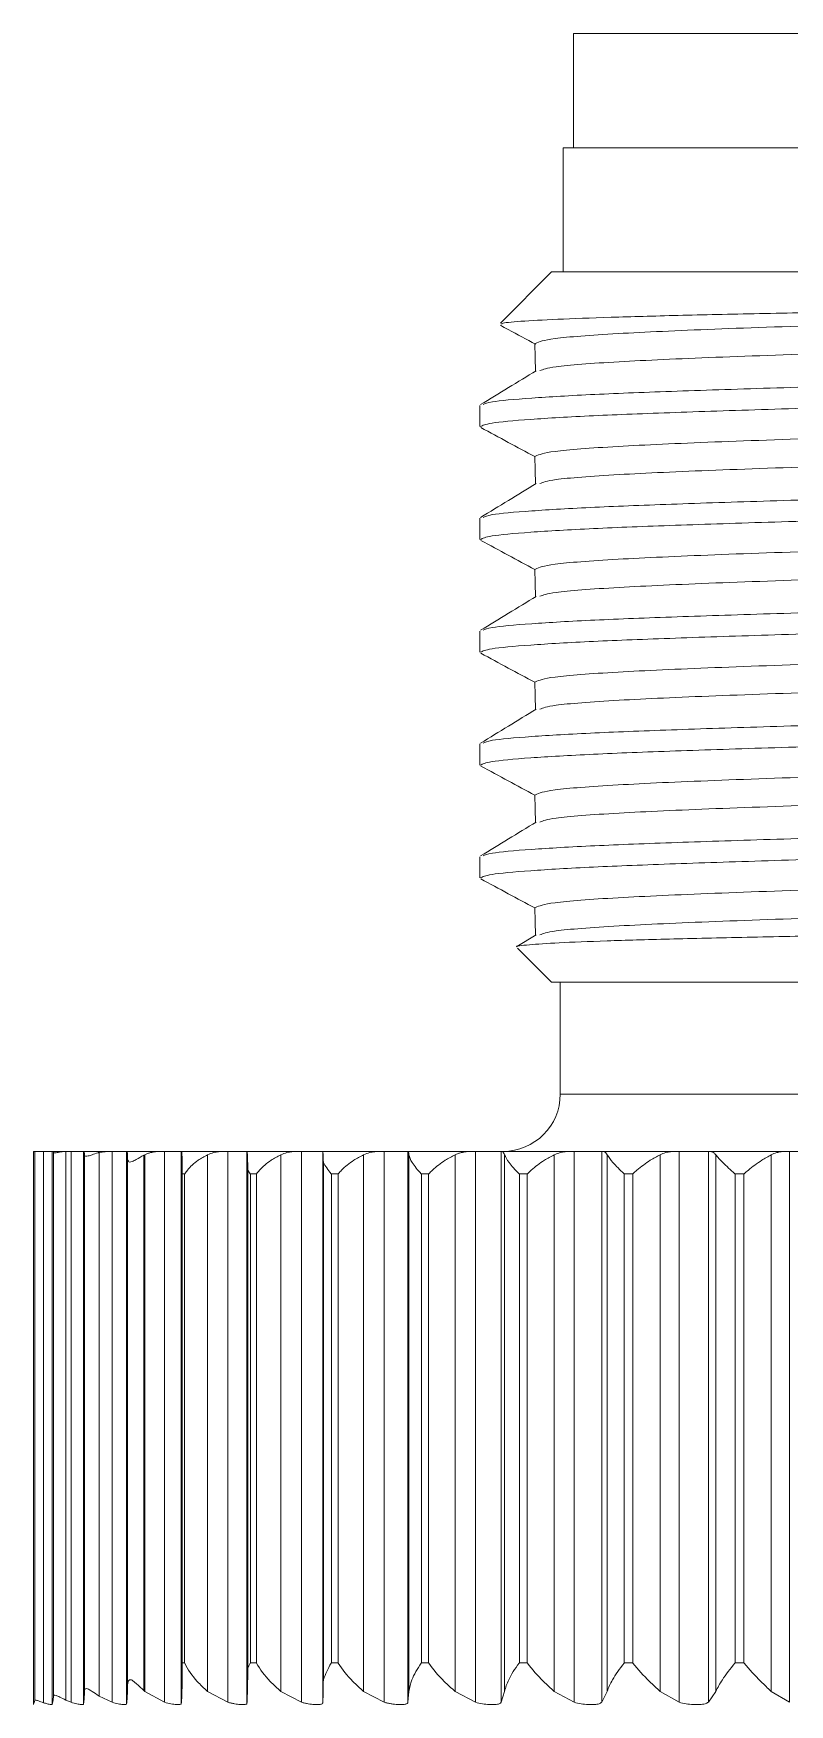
# Model space of a CAD drawing. Extents: x -194 to 239, y -574 to -265.
# Drawn here: x -97.94 to -93.64, y -327.05 to -317.53 of the extents above; entities that cross this region are included whole.
import ezdxf

# ---------------------------------------------------------------- set-up
doc = ezdxf.new("R2010")
doc.units = 0
doc.header["$LTSCALE"] = 0.5
doc.layers.get('0').update_dxf_attribs({"linetype": 'CONTINUOUS'})

msp = doc.modelspace()

# ---------------------------------------------------------------- linework, layer by layer
at = {"linetype": 'Continuous', "lineweight": 15}
for p, q in [((-94.8665, -317.5315), (-94.8665, -318.1839)), ((-94.8665, -317.5315), (-91.5558, -317.5315)), ((-94.9267, -318.1839), (-94.9267, -318.8901)), ((-88.1848, -318.1839), (-94.9267, -318.1839)), ((-94.9921, -318.8901), (-95.2832, -319.1813)), ((-88.1195, -318.8901), (-94.9921, -318.8901)), ((-95.3998, -319.6499), (-95.3998, -319.7709)), ((-95.3998, -320.2925), (-95.3998, -320.4134)), ((-95.3998, -320.9351), (-95.3998, -321.056)), ((-95.3998, -321.5776), (-95.3998, -321.6986)), ((-95.3998, -322.2202), (-95.3998, -322.3412)), ((-95.0795, -322.6651), (-95.1898, -322.7323)), ((-95.1863, -322.741), (-94.9921, -322.9353)), ((-88.1195, -322.9353), (-94.9921, -322.9353)), ((-94.9428, -322.9353), (-94.9428, -323.5722)), ((-88.1688, -323.5722), (-94.9428, -323.5722)), ((-97.9408, -327.0482), (-97.9408, -323.8984)), ((-97.9408, -323.8984), (-97.9329, -323.8984)), ((-97.9329, -323.8984), (-97.9324, -323.8985)), ((-97.9163, -323.8984), (-97.9329, -323.8984)), ((-97.9324, -327.0239), (-97.9324, -323.8985)), ((-97.9163, -323.8984), (-97.883, -323.8984)), ((-97.883, -323.8984), (-97.883, -327.0384)), ((-97.8335, -323.8984), (-97.883, -323.8984)), ((-97.8335, -327.0477), (-97.8335, -323.8984)), ((-97.8335, -323.8984), (-97.8292, -323.8984)), ((-97.7481, -323.8984), (-97.8292, -323.8984)), ((-97.8262, -326.9979), (-97.8262, -323.9055)), ((-97.7481, -323.8984), (-97.7561, -323.8986)), ((-97.7561, -323.8986), (-97.7561, -327.0229)), ((-97.7262, -323.8984), (-97.7481, -323.8984)), ((-97.7262, -327.0352), (-97.7262, -323.8984)), ((-97.6561, -323.8984), (-97.7262, -323.8984)), ((-97.6561, -327.0468), (-97.6561, -323.8984)), ((-97.6561, -323.8984), (-97.6533, -323.8984)), ((-97.5157, -323.8984), (-97.6533, -323.8984)), ((-97.6495, -326.9678), (-97.6495, -323.9204)), ((-97.5157, -323.8984), (-97.5672, -323.9047)), ((-97.5672, -323.9047), (-97.5672, -326.9998)), ((-97.4928, -323.8984), (-97.5157, -323.8984)), ((-97.4928, -327.0352), (-97.4928, -323.8984)), ((-97.4104, -323.8984), (-97.4928, -323.8984)), ((-97.4104, -327.0455), (-97.4104, -323.8984)), ((-97.4104, -323.8984), (-97.4085, -323.8984)), ((-97.2181, -323.8984), (-97.4085, -323.8984)), ((-97.4046, -326.9336), (-97.4046, -323.9411)), ((-97.3074, -323.9172), (-97.3134, -323.92)), ((-97.3134, -323.92), (-97.3134, -326.9685)), ((-97.3074, -326.9736), (-97.3074, -323.9172)), ((-97.1944, -323.8984), (-97.2181, -323.8984)), ((-97.1944, -327.0352), (-97.1944, -323.8984)), ((-97.0992, -323.8984), (-97.1944, -323.8984)), ((-97.0992, -327.0436), (-97.0992, -323.8984)), ((-97.0992, -323.8984), (-97.0978, -323.8984)), ((-96.8584, -323.8984), (-97.0978, -323.8984)), ((-96.9498, -326.9736), (-96.9498, -323.9172)), ((-96.8342, -323.8984), (-96.8584, -323.8984)), ((-96.8342, -327.0352), (-96.8342, -323.8984)), ((-96.7259, -323.8984), (-96.8342, -323.8984)), ((-96.7259, -327.041), (-96.7259, -323.8984)), ((-96.7259, -323.8984), (-96.7249, -323.8984)), ((-96.4406, -323.8984), (-96.7249, -323.8984)), ((-96.533, -326.9736), (-96.533, -323.9172)), ((-96.4161, -323.8984), (-96.4406, -323.8984)), ((-96.4161, -327.0352), (-96.4161, -323.8984)), ((-96.2944, -323.8984), (-96.4161, -323.8984)), ((-96.2944, -327.0378), (-96.2944, -323.8984)), ((-96.2944, -323.8984), (-96.2938, -323.8984)), ((-95.9693, -323.8984), (-96.2938, -323.8984)), ((-96.291, -326.9065), (-96.291, -323.9591)), ((-96.0617, -326.9736), (-96.0617, -323.9172)), ((-95.9448, -323.8984), (-95.9693, -323.8984)), ((-95.9448, -327.0352), (-95.9448, -323.8984)), ((-95.8099, -323.8984), (-95.9448, -323.8984)), ((-95.8099, -327.0352), (-95.8099, -323.8984)), ((-95.8086, -323.8984), (-95.8099, -323.8984)), ((-95.4497, -323.8984), (-95.8086, -323.8984)), ((-95.8037, -326.9736), (-95.8037, -323.9172)), ((-95.541, -326.9736), (-95.541, -323.9172)), ((-95.4254, -323.8984), (-95.4497, -323.8984)), ((-95.4254, -327.0352), (-95.4254, -323.8984)), ((-95.2785, -323.8984), (-95.4254, -323.8984)), ((-95.2785, -327.0352), (-95.2785, -323.8984)), ((-95.2747, -323.8984), (-95.2785, -323.8984)), ((-94.8873, -323.8984), (-95.2747, -323.8984)), ((-95.2602, -326.9736), (-95.2602, -323.9172)), ((-94.9767, -326.9736), (-94.9767, -323.9172)), ((-94.8637, -323.8984), (-94.8873, -323.8984)), ((-94.8637, -327.0352), (-94.8637, -323.8984)), ((-94.7064, -323.8984), (-94.8637, -323.8984)), ((-94.7064, -327.0352), (-94.7064, -323.8984)), ((-94.7, -323.8984), (-94.7064, -323.8984)), ((-94.2885, -323.8984), (-94.7, -323.8984)), ((-94.6761, -326.9736), (-94.6761, -323.9172)), ((-94.3749, -326.9736), (-94.3749, -323.9172)), ((-94.2656, -323.8984), (-94.2885, -323.8984)), ((-94.2656, -327.0352), (-94.2656, -323.8984)), ((-94.0997, -323.8984), (-94.2656, -323.8984)), ((-94.0997, -327.0352), (-94.0997, -323.8984)), ((-94.0909, -323.8984), (-94.0997, -323.8984)), ((-93.6598, -323.8984), (-94.0909, -323.8984)), ((-94.0578, -326.9736), (-94.0578, -323.9172)), ((-93.7422, -326.9736), (-93.7422, -323.9172)), ((-93.6379, -323.8984), (-93.6598, -323.8984)), ((-93.6379, -327.0352), (-93.6379, -323.8984)), ((-93.4652, -323.8984), (-93.6379, -323.8984)), ((-97.0808, -324.0268), (-97.0935, -324.0268)), ((-97.0935, -326.8113), (-97.0935, -324.0268)), ((-97.0808, -326.8113), (-97.0808, -324.0268)), ((-96.7212, -326.8416), (-96.7212, -324.0049)), ((-96.6721, -324.0268), (-96.7057, -324.0268)), ((-96.7057, -326.8113), (-96.7057, -324.0268)), ((-96.6721, -326.8113), (-96.6721, -324.0268)), ((-96.2074, -324.0268), (-96.2451, -324.0268)), ((-96.2451, -326.8113), (-96.2451, -324.0268)), ((-96.2074, -326.8113), (-96.2074, -324.0268)), ((-95.6918, -324.0268), (-95.7332, -324.0268)), ((-95.7332, -326.8113), (-95.7332, -324.0268)), ((-95.6918, -326.8113), (-95.6918, -324.0268)), ((-95.1308, -324.0268), (-95.1755, -324.0268)), ((-95.1755, -326.8113), (-95.1755, -324.0268)), ((-95.1308, -326.8113), (-95.1308, -324.0268)), ((-94.5307, -324.0268), (-94.5782, -324.0268)), ((-94.5782, -326.8113), (-94.5782, -324.0268)), ((-94.5307, -326.8113), (-94.5307, -324.0268)), ((-93.898, -324.0268), (-93.9477, -324.0268)), ((-93.9477, -326.8113), (-93.9477, -324.0268)), ((-93.898, -326.8113), (-93.898, -324.0268)), ((-97.0808, -326.8113), (-97.0935, -326.8113)), ((-96.6721, -326.8113), (-96.7057, -326.8113)), ((-96.2074, -326.8113), (-96.2451, -326.8113)), ((-95.6918, -326.8113), (-95.7332, -326.8113)), ((-95.1308, -326.8113), (-95.1755, -326.8113)), ((-94.5307, -326.8113), (-94.5782, -326.8113)), ((-93.898, -326.8113), (-93.9477, -326.8113)), ((-97.5672, -326.9998), (-97.4928, -327.0352)), ((-97.3134, -326.9685), (-97.3074, -326.9736)), ((-97.3074, -326.9736), (-97.1944, -327.0352)), ((-96.9498, -326.9736), (-96.8342, -327.0352)), ((-96.533, -326.9736), (-96.4161, -327.0352)), ((-96.0617, -326.9736), (-95.9448, -327.0352)), ((-95.8099, -327.0352), (-95.8037, -326.9736)), ((-95.541, -326.9736), (-95.4254, -327.0352)), ((-95.2785, -327.0352), (-95.2602, -326.9736)), ((-94.9767, -326.9736), (-94.8637, -327.0352)), ((-94.7064, -327.0352), (-94.6761, -326.9736)), ((-94.3749, -326.9736), (-94.2656, -327.0352)), ((-94.0997, -327.0352), (-94.0578, -326.9736)), ((-93.7422, -326.9736), (-93.6379, -327.0352)), ((-97.7561, -327.0229), (-97.7262, -327.0352))]:
    msp.add_line(p, q, dxfattribs=at)
at = {"linetype": 'Continuous', "lineweight": 15, "flags": 128}
for points in [[(-95.0877, -319.2965), (-95.0856, -319.3768), (-95.0835, -319.4546)], [(-95.0877, -319.9391), (-95.0856, -320.0194), (-95.0835, -320.0972)], [(-95.0877, -320.5817), (-95.0856, -320.662), (-95.0835, -320.7397)], [(-95.0877, -321.2242), (-95.0856, -321.3045), (-95.0835, -321.3823)], [(-95.0877, -321.8668), (-95.0856, -321.9471), (-95.0835, -322.0249)], [(-95.0877, -322.5094), (-95.0856, -322.5897), (-95.0835, -322.6675)]]:
    msp.add_lwpolyline(points, dxfattribs=at)
at = {"linetype": 'Continuous', "lineweight": 15}
msp.add_arc((-95.269, -323.5722), 0.3262, 270, 0, dxfattribs=at)
for points, knots in [([(-88.0431, -318.9858), (-88.0617, -318.9885), (-88.0994, -318.994), (-88.2431, -319.0026), (-88.4739, -319.0129), (-88.8132, -319.0245), (-89.2348, -319.0364), (-89.7197, -319.0479), (-90.2628, -319.0591), (-90.8395, -319.069), (-91.4435, -319.0799), (-92.0508, -319.0913), (-92.655, -319.103), (-93.228, -319.1146), (-93.7605, -319.126), (-94.2278, -319.1361), (-94.6256, -319.1467), (-94.94, -319.158), (-95.1598, -319.1697), (-95.2762, -319.1797), (-95.2767, -319.1856), (-95.2769, -319.1876)], [0, 0, 0, 0, 0.04122, 0.083148, 0.137048, 0.192511, 0.246411, 0.301874, 0.355774, 0.411235, 0.465311, 0.520904, 0.575853, 0.632395, 0.687344, 0.743886, 0.798884, 0.855417, 0.911415, 0.969036, 1, 1, 1, 1]), ([(-88.0431, -318.9858), (-88.0873, -318.9928), (-88.1769, -319.0072), (-88.5342, -319.03), (-89.0691, -319.0561), (-89.7881, -319.0833), (-90.6464, -319.1085), (-91.5656, -319.1337), (-92.4958, -319.1621), (-93.36, -319.1904), (-94.0926, -319.2156), (-94.6514, -319.2408), (-95.0203, -319.269), (-95.0631, -319.2874), (-95.0841, -319.2965)], [0, 0, 0, 0, 0.073489, 0.148573, 0.225711, 0.313359, 0.398015, 0.482671, 0.570319, 0.657967, 0.742623, 0.827279, 0.914927, 1, 1, 1, 1]), ([(-95.2835, -319.1936), (-95.2685, -319.2017), (-95.2015, -319.2378), (-95.1345, -319.2739), (-95.0824, -319.302)], [0, 0, 0, 0, 0.222651, 1, 1, 1, 1]), ([(-88.0313, -319.1358), (-88.0303, -319.1361), (-87.9905, -319.1454), (-88.1312, -319.1618), (-88.4635, -319.1872), (-89.0409, -319.2155), (-89.7859, -319.2438), (-90.6435, -319.269), (-91.5613, -319.2942), (-92.4905, -319.3226), (-93.354, -319.3509), (-94.0869, -319.3761), (-94.6441, -319.4013), (-94.9977, -319.4278), (-95.0402, -319.4446), (-95.0589, -319.452)], [0, 0, 0, 0, 0.002247, 0.085415, 0.168584, 0.254691, 0.340799, 0.423967, 0.507136, 0.593243, 0.679351, 0.762519, 0.845688, 0.931795, 1, 1, 1, 1]), ([(-95.3817, -319.6453), (-95.3707, -319.64), (-95.345, -319.6278), (-95.127, -319.6081), (-94.771, -319.5874), (-94.2946, -319.5688), (-93.718, -319.5503), (-93.0492, -319.5295), (-92.3125, -319.5081), (-91.5507, -319.4871), (-90.8031, -319.4676), (-90.0876, -319.4497), (-89.4196, -319.4295), (-88.8235, -319.4082), (-88.3368, -319.3869), (-87.9796, -319.3667), (-87.7721, -319.3488), (-87.695, -319.3359), (-87.7129, -319.3289), (-87.7134, -319.3286)], [0, 0, 0, 0, 0.04814, 0.112945, 0.176896, 0.238803, 0.300709, 0.36466, 0.429465, 0.493841, 0.556549, 0.617883, 0.681275, 0.745937, 0.810599, 0.873991, 0.935325, 0.998034, 1, 1, 1, 1]), ([(-87.728, -319.4545), (-87.7419, -319.4598), (-87.7729, -319.4714), (-87.9899, -319.4879), (-88.3432, -319.5082), (-88.8337, -319.5295), (-89.4312, -319.5508), (-90.1005, -319.571), (-90.8168, -319.5889), (-91.5646, -319.6084), (-92.3262, -319.6294), (-93.0621, -319.6509), (-93.7296, -319.6716), (-94.3045, -319.6901), (-94.7784, -319.7087), (-95.1334, -319.7294), (-95.3598, -319.7506), (-95.3844, -319.7642), (-95.3963, -319.7709)], [0, 0, 0, 0, 0.050101, 0.11153, 0.17502, 0.239781, 0.304543, 0.368033, 0.429461, 0.492266, 0.556741, 0.621647, 0.685695, 0.747698, 0.8097, 0.873749, 0.938654, 1, 1, 1, 1]), ([(-95.0793, -319.4521), (-95.1321, -319.4843), (-95.2377, -319.5487), (-95.3433, -319.6132), (-95.3961, -319.6454)], [0, 0, 0, 0, 0.499965, 1, 1, 1, 1]), ([(-88.045, -319.6229), (-88.0672, -319.63), (-88.1161, -319.6455), (-88.4711, -319.6691), (-89.0384, -319.6975), (-89.7881, -319.7259), (-90.6464, -319.7511), (-91.5656, -319.7763), (-92.4958, -319.8046), (-93.36, -319.833), (-94.0926, -319.8582), (-94.6514, -319.8833), (-95.0202, -319.9116), (-95.063, -319.93), (-95.084, -319.9391)], [0, 0, 0, 0, 0.069172, 0.152425, 0.238621, 0.324816, 0.408069, 0.491323, 0.577518, 0.663714, 0.746967, 0.830221, 0.916416, 1, 1, 1, 1]), ([(-95.3949, -319.7761), (-95.3428, -319.8042), (-95.2404, -319.8594), (-95.138, -319.9147), (-95.0876, -319.9418)], [0, 0, 0, 0, 0.508596, 1, 1, 1, 1]), ([(-88.0312, -319.7784), (-88.0302, -319.7787), (-87.9905, -319.788), (-88.1312, -319.8044), (-88.4635, -319.8297), (-89.0409, -319.858), (-89.7859, -319.8864), (-90.6435, -319.9116), (-91.5613, -319.9368), (-92.4905, -319.9652), (-93.354, -319.9935), (-94.0869, -320.0187), (-94.6441, -320.0439), (-94.9978, -320.0704), (-95.0403, -320.0872), (-95.0591, -320.0946)], [0, 0, 0, 0, 0.002174, 0.08534, 0.168507, 0.254613, 0.340718, 0.423885, 0.507052, 0.593157, 0.679263, 0.762429, 0.845596, 0.931702, 1, 1, 1, 1]), ([(-95.3818, -320.2879), (-95.3708, -320.2826), (-95.3451, -320.2704), (-95.127, -320.2507), (-94.771, -320.23), (-94.2946, -320.2114), (-93.718, -320.1929), (-93.0492, -320.1721), (-92.3125, -320.1507), (-91.5507, -320.1297), (-90.8031, -320.1101), (-90.0876, -320.0923), (-89.4196, -320.072), (-88.8234, -320.0508), (-88.337, -320.0295), (-87.9789, -320.0092), (-87.7749, -319.9913), (-87.6886, -319.9785), (-87.7133, -319.9714), (-87.714, -319.9712)], [0, 0, 0, 0, 0.048229, 0.113029, 0.176974, 0.238875, 0.300776, 0.364721, 0.429521, 0.49389, 0.556593, 0.617922, 0.681308, 0.745964, 0.81062, 0.874007, 0.935335, 0.998038, 1, 1, 1, 1]), ([(-87.7279, -320.0971), (-87.7418, -320.1023), (-87.7728, -320.114), (-87.9899, -320.1305), (-88.3432, -320.1508), (-88.8337, -320.1721), (-89.4312, -320.1934), (-90.1005, -320.2136), (-90.8168, -320.2314), (-91.5646, -320.251), (-92.3262, -320.272), (-93.0621, -320.2934), (-93.7296, -320.3142), (-94.3045, -320.3327), (-94.7784, -320.3513), (-95.1334, -320.372), (-95.3598, -320.3931), (-95.3844, -320.4068), (-95.3963, -320.4134)], [0, 0, 0, 0, 0.05021, 0.111632, 0.175114, 0.239868, 0.304622, 0.368105, 0.429527, 0.492324, 0.556792, 0.62169, 0.685731, 0.747726, 0.809722, 0.873763, 0.938661, 1, 1, 1, 1]), ([(-95.0794, -320.0947), (-95.1322, -320.1269), (-95.2378, -320.1913), (-95.3433, -320.2558), (-95.3961, -320.288)], [0, 0, 0, 0, 0.499965, 1, 1, 1, 1]), ([(-88.0449, -320.2655), (-88.0671, -320.2725), (-88.116, -320.2881), (-88.4711, -320.3117), (-89.0384, -320.3401), (-89.7881, -320.3685), (-90.6464, -320.3936), (-91.5656, -320.4188), (-92.4958, -320.4472), (-93.36, -320.4755), (-94.0926, -320.5008), (-94.6514, -320.5259), (-95.0203, -320.5541), (-95.0631, -320.5726), (-95.0841, -320.5816)], [0, 0, 0, 0, 0.069252, 0.152492, 0.238674, 0.324856, 0.408097, 0.491338, 0.57752, 0.663702, 0.746942, 0.830183, 0.916365, 1, 1, 1, 1]), ([(-95.3948, -320.4187), (-95.3427, -320.4468), (-95.2403, -320.502), (-95.1379, -320.5572), (-95.0876, -320.5844)], [0, 0, 0, 0, 0.508653, 1, 1, 1, 1]), ([(-88.0313, -320.421), (-88.0303, -320.4212), (-87.9905, -320.4306), (-88.1312, -320.4469), (-88.4635, -320.4723), (-89.0409, -320.5006), (-89.7859, -320.529), (-90.6435, -320.5542), (-91.5613, -320.5794), (-92.4905, -320.6077), (-93.354, -320.6361), (-94.0869, -320.6613), (-94.6441, -320.6864), (-94.9979, -320.713), (-95.0404, -320.7298), (-95.0592, -320.7372)], [0, 0, 0, 0, 0.002257, 0.085409, 0.168561, 0.254651, 0.340742, 0.423894, 0.507046, 0.593136, 0.679227, 0.762379, 0.845531, 0.931621, 1, 1, 1, 1]), ([(-95.3819, -320.9305), (-95.3709, -320.9252), (-95.3452, -320.913), (-95.127, -320.8932), (-94.771, -320.8725), (-94.2946, -320.854), (-93.718, -320.8354), (-93.0492, -320.8147), (-92.3125, -320.7933), (-91.5507, -320.7722), (-90.8031, -320.7527), (-90.0876, -320.7349), (-89.4196, -320.7146), (-88.8234, -320.6933), (-88.337, -320.6721), (-87.9789, -320.6518), (-87.7749, -320.6339), (-87.6886, -320.621), (-87.7133, -320.614), (-87.714, -320.6138)], [0, 0, 0, 0, 0.048314, 0.113109, 0.177047, 0.238943, 0.300839, 0.364778, 0.429572, 0.493935, 0.556633, 0.617956, 0.681337, 0.745987, 0.810637, 0.874018, 0.935341, 0.998038, 1, 1, 1, 1]), ([(-87.7279, -320.7396), (-87.7418, -320.7449), (-87.7728, -320.7566), (-87.9899, -320.7731), (-88.3432, -320.7934), (-88.8337, -320.8146), (-89.4312, -320.8359), (-90.1005, -320.8562), (-90.8168, -320.874), (-91.5646, -320.8935), (-92.3262, -320.9146), (-93.0621, -320.936), (-93.7296, -320.9567), (-94.3045, -320.9753), (-94.7784, -320.9939), (-95.1334, -321.0146), (-95.3598, -321.0357), (-95.3844, -321.0494), (-95.3963, -321.056)], [0, 0, 0, 0, 0.050198, 0.111621, 0.175104, 0.239859, 0.304614, 0.368097, 0.42952, 0.492318, 0.556786, 0.621685, 0.685727, 0.747723, 0.809719, 0.873762, 0.938661, 1, 1, 1, 1]), ([(-95.0794, -320.7373), (-95.1322, -320.7695), (-95.2378, -320.8339), (-95.3434, -320.8984), (-95.3962, -320.9306)], [0, 0, 0, 0, 0.4999654, 1, 1, 1, 1]), ([(-88.0449, -320.908), (-88.0671, -320.9151), (-88.116, -320.9306), (-88.4711, -320.9543), (-89.0384, -320.9827), (-89.7881, -321.011), (-90.6464, -321.0362), (-91.5656, -321.0614), (-92.4958, -321.0898), (-93.36, -321.1181), (-94.0926, -321.1433), (-94.6514, -321.1685), (-95.0202, -321.1967), (-95.063, -321.2151), (-95.0841, -321.2242)], [0, 0, 0, 0, 0.069221, 0.152469, 0.238659, 0.324849, 0.408097, 0.491345, 0.577535, 0.663725, 0.746973, 0.830221, 0.916411, 1, 1, 1, 1]), ([(-95.3948, -321.0613), (-95.3427, -321.0894), (-95.2403, -321.1446), (-95.1379, -321.1998), (-95.0876, -321.2269)], [0, 0, 0, 0, 0.508654, 1, 1, 1, 1]), ([(-88.0312, -321.0636), (-88.0302, -321.0638), (-87.9905, -321.0731), (-88.1312, -321.0895), (-88.4635, -321.1149), (-89.0409, -321.1432), (-89.7859, -321.1716), (-90.6435, -321.1967), (-91.5613, -321.2219), (-92.4905, -321.2503), (-93.354, -321.2786), (-94.0869, -321.3039), (-94.6441, -321.329), (-94.998, -321.3556), (-95.0405, -321.3724), (-95.0593, -321.3798)], [0, 0, 0, 0, 0.002136, 0.085291, 0.168446, 0.25454, 0.340633, 0.423788, 0.506943, 0.593036, 0.679129, 0.762284, 0.845439, 0.931533, 1, 1, 1, 1]), ([(-95.382, -321.5731), (-95.371, -321.5678), (-95.3453, -321.5555), (-95.127, -321.5358), (-94.771, -321.5151), (-94.2946, -321.4966), (-93.718, -321.478), (-93.0492, -321.4573), (-92.3125, -321.4358), (-91.5507, -321.4148), (-90.8031, -321.3953), (-90.0876, -321.3774), (-89.4196, -321.3572), (-88.8234, -321.3359), (-88.337, -321.3146), (-87.9789, -321.2944), (-87.7749, -321.2765), (-87.6886, -321.2636), (-87.7133, -321.2566), (-87.714, -321.2564)], [0, 0, 0, 0, 0.048392, 0.113181, 0.177114, 0.239005, 0.300896, 0.364829, 0.429618, 0.493977, 0.556669, 0.617987, 0.681363, 0.746007, 0.810652, 0.874028, 0.935346, 0.998038, 1, 1, 1, 1]), ([(-87.7281, -321.3822), (-87.742, -321.3875), (-87.7729, -321.3991), (-87.9899, -321.4157), (-88.3432, -321.4359), (-88.8337, -321.4572), (-89.4312, -321.4785), (-90.1005, -321.4988), (-90.8168, -321.5166), (-91.5646, -321.5361), (-92.3262, -321.5572), (-93.0621, -321.5786), (-93.7296, -321.5993), (-94.3045, -321.6179), (-94.7784, -321.6364), (-95.1334, -321.6571), (-95.3598, -321.6783), (-95.3844, -321.6919), (-95.3963, -321.6986)], [0, 0, 0, 0, 0.050085, 0.111515, 0.175006, 0.239768, 0.304531, 0.368022, 0.429452, 0.492258, 0.556733, 0.62164, 0.68569, 0.747693, 0.809697, 0.873747, 0.938653, 1, 1, 1, 1]), ([(-95.0795, -321.3799), (-95.1323, -321.4121), (-95.2378, -321.4765), (-95.3434, -321.541), (-95.3962, -321.5732)], [0, 0, 0, 0, 0.4999656, 1, 1, 1, 1]), ([(-88.0452, -321.5507), (-88.0673, -321.5577), (-88.1162, -321.5732), (-88.4711, -321.5968), (-89.0384, -321.6253), (-89.7881, -321.6536), (-90.6464, -321.6788), (-91.5656, -321.704), (-92.4958, -321.7323), (-93.36, -321.7607), (-94.0926, -321.7859), (-94.6514, -321.811), (-95.0203, -321.8393), (-95.063, -321.8577), (-95.0841, -321.8668)], [0, 0, 0, 0, 0.069088, 0.152345, 0.238543, 0.324742, 0.407999, 0.491255, 0.577454, 0.663653, 0.746909, 0.830166, 0.916365, 1, 1, 1, 1]), ([(-95.3949, -321.7038), (-95.3428, -321.7319), (-95.2404, -321.7871), (-95.138, -321.8424), (-95.0876, -321.8695)], [0, 0, 0, 0, 0.508527, 1, 1, 1, 1]), ([(-88.0314, -321.7061), (-88.0303, -321.7064), (-87.9905, -321.7157), (-88.1312, -321.7321), (-88.4635, -321.7575), (-89.0409, -321.7858), (-89.7859, -321.8141), (-90.6435, -321.8393), (-91.5613, -321.8645), (-92.4905, -321.8929), (-93.354, -321.9212), (-94.0869, -321.9464), (-94.6441, -321.9716), (-94.9981, -321.9981), (-95.0406, -322.015), (-95.0594, -322.0224)], [0, 0, 0, 0, 0.002264, 0.085402, 0.16854, 0.254616, 0.340692, 0.42383, 0.506968, 0.593044, 0.67912, 0.762257, 0.845395, 0.931471, 1, 1, 1, 1]), ([(-95.3821, -322.2157), (-95.3711, -322.2104), (-95.3453, -322.1981), (-95.127, -322.1784), (-94.771, -322.1577), (-94.2946, -322.1391), (-93.718, -322.1206), (-93.0492, -322.0998), (-92.3125, -322.0784), (-91.5507, -322.0574), (-90.8031, -322.0378), (-90.0876, -322.02), (-89.4196, -321.9998), (-88.8234, -321.9785), (-88.337, -321.9572), (-87.9789, -321.937), (-87.7749, -321.9191), (-87.6886, -321.9062), (-87.7133, -321.8991), (-87.714, -321.8989)], [0, 0, 0, 0, 0.0484567, 0.1132412, 0.1771705, 0.239057, 0.3009434, 0.3648727, 0.4296572, 0.4940112, 0.556699, 0.618013, 0.6813844, 0.7460248, 0.8106652, 0.8740367, 0.9353507, 0.9980384, 1, 1, 1, 1]), ([(-95.0795, -322.0225), (-95.1323, -322.0547), (-95.2379, -322.1191), (-95.3435, -322.1835), (-95.3963, -322.2158)], [0, 0, 0, 0, 0.499966, 1, 1, 1, 1]), ([(-87.7283, -322.0249), (-87.7422, -322.0301), (-87.7731, -322.0417), (-87.9899, -322.0582), (-88.3432, -322.0785), (-88.8337, -322.0998), (-89.4312, -322.1211), (-90.1005, -322.1413), (-90.8168, -322.1592), (-91.5646, -322.1787), (-92.3262, -322.1997), (-93.0621, -322.2211), (-93.7296, -322.2419), (-94.3045, -322.2604), (-94.7784, -322.279), (-95.1334, -322.2997), (-95.3598, -322.3208), (-95.3844, -322.3345), (-95.3963, -322.3412)], [0, 0, 0, 0, 0.049904, 0.111345, 0.174849, 0.239623, 0.304398, 0.367901, 0.429343, 0.492161, 0.556649, 0.621568, 0.68563, 0.747645, 0.80966, 0.873722, 0.938642, 1, 1, 1, 1]), ([(-88.0455, -322.1933), (-88.0676, -322.2003), (-88.1164, -322.2158), (-88.4711, -322.2394), (-89.0384, -322.2678), (-89.7881, -322.2962), (-90.6464, -322.3214), (-91.5656, -322.3466), (-92.4958, -322.3749), (-93.36, -322.4033), (-94.0926, -322.4285), (-94.6514, -322.4536), (-95.0203, -322.4819), (-95.063, -322.5003), (-95.0841, -322.5094)], [0, 0, 0, 0, 0.068898, 0.152174, 0.238392, 0.32461, 0.407886, 0.491161, 0.577379, 0.663598, 0.746873, 0.830149, 0.916367, 1, 1, 1, 1]), ([(-95.3951, -322.3463), (-95.343, -322.3744), (-95.2405, -322.4296), (-95.138, -322.4849), (-95.0876, -322.5121)], [0, 0, 0, 0, 0.508183, 1, 1, 1, 1]), ([(-88.0312, -322.3487), (-88.0302, -322.349), (-87.9905, -322.3583), (-88.1312, -322.3747), (-88.4635, -322.4), (-89.0409, -322.4283), (-89.7859, -322.4567), (-90.6435, -322.4819), (-91.5613, -322.5071), (-92.4905, -322.5354), (-93.354, -322.5638), (-94.0869, -322.589), (-94.6441, -322.6141), (-94.9982, -322.6407), (-95.0406, -322.6575), (-95.0595, -322.665)], [0, 0, 0, 0, 0.002145, 0.085288, 0.168431, 0.254512, 0.340593, 0.423736, 0.506879, 0.59296, 0.679041, 0.762184, 0.845327, 0.931408, 1, 1, 1, 1]), ([(-95.1895, -322.7329), (-95.1897, -322.7328), (-95.2008, -322.7291), (-95.1287, -322.7215), (-94.9646, -322.7103), (-94.6927, -322.6993), (-94.3316, -322.6889), (-93.8933, -322.6794), (-93.3842, -322.6687), (-92.8243, -322.6577), (-92.2192, -322.6465), (-91.5964, -322.6355), (-90.9649, -322.6248), (-90.3534, -322.6153), (-89.7678, -322.6049), (-89.232, -322.594), (-88.7526, -322.5827), (-88.3536, -322.5716), (-88.0386, -322.5608), (-87.8257, -322.5507), (-87.7193, -322.5426), (-87.7317, -322.5374), (-87.7346, -322.5362)], [0, 0, 0, 0, 0.001341, 0.054751, 0.10723, 0.161231, 0.213711, 0.267703, 0.320476, 0.37474, 0.428175, 0.48316, 0.536595, 0.591577, 0.645188, 0.700309, 0.7547, 0.810668, 0.865059, 0.921027, 0.981516, 1, 1, 1, 1]), ([(-97.9324, -323.8985), (-97.9323, -323.8985), (-97.932, -323.8986), (-97.9304, -323.8986), (-97.9284, -323.8986), (-97.9263, -323.8985), (-97.9245, -323.8985), (-97.9221, -323.8984), (-97.9194, -323.8984), (-97.917, -323.8984), (-97.9163, -323.8984)], [0, 0, 0, 0, 0.169242, 0.340138, 0.513342, 0.60091, 0.68864, 0.766205, 0.921869, 1, 1, 1, 1]), ([(-97.8292, -323.8984), (-97.8286, -323.8987), (-97.8276, -323.8993), (-97.8266, -323.9036), (-97.8262, -323.9055)], [0, 0, 0, 0, 0.57549, 1, 1, 1, 1]), ([(-97.8262, -323.9055), (-97.8246, -323.9063), (-97.8216, -323.908), (-97.8008, -323.9043), (-97.7771, -323.8999), (-97.7605, -323.8988), (-97.7561, -323.8986)], [0, 0, 0, 0, 0.29518, 0.590354, 0.890538, 1, 1, 1, 1]), ([(-97.6533, -323.8984), (-97.6522, -323.9002), (-97.651, -323.9025), (-97.6497, -323.9178), (-97.6495, -323.9204)], [0, 0, 0, 0, 0.8300428, 1, 1, 1, 1]), ([(-97.6495, -323.9204), (-97.6484, -323.9228), (-97.6461, -323.9276), (-97.6299, -323.9256), (-97.6059, -323.917), (-97.5834, -323.9089), (-97.5691, -323.9052), (-97.5672, -323.9047)], [0, 0, 0, 0, 0.234268, 0.469464, 0.692892, 0.957744, 1, 1, 1, 1]), ([(-97.4085, -323.8984), (-97.408, -323.8991), (-97.4071, -323.9006), (-97.406, -323.9116), (-97.4052, -323.9256), (-97.4048, -323.9349), (-97.4046, -323.9407), (-97.4046, -323.9411)], [0, 0, 0, 0, 0.334163, 0.672973, 0.829094, 0.986601, 1, 1, 1, 1]), ([(-97.4046, -323.9411), (-97.4038, -323.9457), (-97.4024, -323.9541), (-97.3928, -323.9603), (-97.3773, -323.957), (-97.3524, -323.9416), (-97.3281, -323.9281), (-97.3134, -323.92)], [0, 0, 0, 0, 0.186391, 0.337291, 0.489037, 0.690636, 1, 1, 1, 1]), ([(-97.2181, -323.8984), (-97.2274, -323.8987), (-97.2461, -323.8994), (-97.2704, -323.9041), (-97.2909, -323.9101), (-97.3019, -323.9148), (-97.3074, -323.9172)], [0, 0, 0, 0, 0.303722, 0.611859, 0.805213, 1, 1, 1, 1]), ([(-97.0978, -323.8984), (-97.0972, -323.9005), (-97.0962, -323.9037), (-97.0949, -323.9284), (-97.0941, -323.9552), (-97.0937, -323.9888), (-97.0935, -324.0108), (-97.0935, -324.0238), (-97.0935, -324.0268)], [0, 0, 0, 0, 0.3612422, 0.5455638, 0.7748114, 0.871916, 0.9698943, 1, 1, 1, 1]), ([(-96.9498, -323.9172), (-96.9685, -323.9272), (-97.0147, -323.9519), (-97.055, -323.9923), (-97.0756, -324.0192), (-97.0804, -324.0263), (-97.0808, -324.0268)], [0, 0, 0, 0, 0.334068, 0.824408, 0.988382, 1, 1, 1, 1]), ([(-96.8584, -323.8984), (-96.8776, -323.8995), (-96.9091, -323.9013), (-96.9384, -323.9127), (-96.9498, -323.9172)], [0, 0, 0, 0, 0.611679, 1, 1, 1, 1]), ([(-96.7249, -323.8984), (-96.7242, -323.9014), (-96.7232, -323.9059), (-96.7221, -323.9378), (-96.7215, -323.9682), (-96.7213, -323.9936), (-96.7212, -324.0049)], [0, 0, 0, 0, 0.448551, 0.671867, 0.854011, 1, 1, 1, 1]), ([(-96.533, -323.9172), (-96.5521, -323.9272), (-96.5993, -323.9519), (-96.6429, -323.9923), (-96.6661, -324.0192), (-96.6718, -324.0263), (-96.6721, -324.0268)], [0, 0, 0, 0, 0.334076, 0.824418, 0.988382, 1, 1, 1, 1]), ([(-96.4406, -323.8984), (-96.4601, -323.8995), (-96.4919, -323.9013), (-96.5215, -323.9127), (-96.533, -323.9172)], [0, 0, 0, 0, 0.611693, 1, 1, 1, 1]), ([(-96.2938, -323.8984), (-96.2933, -323.9011), (-96.2924, -323.9055), (-96.2915, -323.9328), (-96.2911, -323.9529), (-96.291, -323.9591)], [0, 0, 0, 0, 0.511359, 0.847533, 1, 1, 1, 1]), ([(-96.2451, -324.0268), (-96.2455, -324.0263), (-96.2649, -324.0041), (-96.281, -323.9806), (-96.2906, -323.9599), (-96.291, -323.9591)], [0, 0, 0, 0, 0.020393, 0.962217, 1, 1, 1, 1]), ([(-96.0617, -323.9172), (-96.081, -323.9272), (-96.1287, -323.9519), (-96.1751, -323.9923), (-96.2007, -324.0192), (-96.207, -324.0263), (-96.2074, -324.0268)], [0, 0, 0, 0, 0.334076, 0.824418, 0.988382, 1, 1, 1, 1]), ([(-95.9693, -323.8984), (-95.9888, -323.8995), (-96.0206, -323.9013), (-96.0502, -323.9127), (-96.0617, -323.9172)], [0, 0, 0, 0, 0.611693, 1, 1, 1, 1]), ([(-95.8037, -323.9172), (-95.8043, -323.9133), (-95.8053, -323.9054), (-95.8067, -323.9007), (-95.8078, -323.8987), (-95.8083, -323.8985), (-95.8086, -323.8984)], [0, 0, 0, 0, 0.338253, 0.684151, 0.841779, 1, 1, 1, 1]), ([(-95.7332, -324.0268), (-95.7336, -324.0263), (-95.7444, -324.0151), (-95.764, -323.9927), (-95.7849, -323.9631), (-95.7992, -323.9368), (-95.8022, -323.9238), (-95.8037, -323.9172)], [0, 0, 0, 0, 0.011592, 0.276305, 0.548969, 0.770431, 1, 1, 1, 1]), ([(-95.541, -323.9172), (-95.5603, -323.9272), (-95.6079, -323.9519), (-95.6566, -323.9923), (-95.6844, -324.0192), (-95.6913, -324.0263), (-95.6918, -324.0268)], [0, 0, 0, 0, 0.334068, 0.824408, 0.988382, 1, 1, 1, 1]), ([(-95.4497, -323.8984), (-95.4592, -323.8987), (-95.4783, -323.8994), (-95.5032, -323.9041), (-95.5242, -323.9101), (-95.5354, -323.9148), (-95.541, -323.9172)], [0, 0, 0, 0, 0.303736, 0.611888, 0.805228, 1, 1, 1, 1]), ([(-95.2602, -323.9172), (-95.2634, -323.91), (-95.2681, -323.8996), (-95.2731, -323.8987), (-95.2747, -323.8984)], [0, 0, 0, 0, 0.683655, 1, 1, 1, 1]), ([(-95.1755, -324.0268), (-95.176, -324.0263), (-95.1991, -324.0041), (-95.2373, -323.9619), (-95.253, -323.9312), (-95.2602, -323.9172)], [0, 0, 0, 0, 0.01164, 0.549234, 1, 1, 1, 1]), ([(-94.9767, -323.9172), (-94.9958, -323.9272), (-95.0428, -323.9519), (-95.0933, -323.9923), (-95.1229, -324.0192), (-95.1303, -324.0263), (-95.1308, -324.0268)], [0, 0, 0, 0, 0.334052, 0.824388, 0.988382, 1, 1, 1, 1]), ([(-94.8873, -323.8984), (-94.9062, -323.8995), (-94.9369, -323.9013), (-94.9656, -323.9127), (-94.9767, -323.9172)], [0, 0, 0, 0, 0.61165, 1, 1, 1, 1]), ([(-94.6761, -323.9172), (-94.6814, -323.91), (-94.6892, -323.8996), (-94.6974, -323.8987), (-94.7, -323.8984)], [0, 0, 0, 0, 0.683622, 1, 1, 1, 1]), ([(-94.5782, -324.0268), (-94.5787, -324.0263), (-94.6032, -324.0041), (-94.645, -323.9619), (-94.6664, -323.9312), (-94.6761, -323.9172)], [0, 0, 0, 0, 0.01164, 0.549234, 1, 1, 1, 1]), ([(-94.3749, -323.9172), (-94.3935, -323.9272), (-94.4394, -323.9519), (-94.4911, -323.9923), (-94.5222, -324.0192), (-94.5302, -324.0263), (-94.5307, -324.0268)], [0, 0, 0, 0, 0.334026, 0.824355, 0.988382, 1, 1, 1, 1]), ([(-94.2885, -323.8984), (-94.3067, -323.8995), (-94.3364, -323.9013), (-94.3641, -323.9127), (-94.3749, -323.9172)], [0, 0, 0, 0, 0.611604, 1, 1, 1, 1]), ([(-94.0578, -323.9172), (-94.0614, -323.9133), (-94.0686, -323.9054), (-94.0781, -323.9007), (-94.0855, -323.8987), (-94.0891, -323.8985), (-94.0909, -323.8984)], [0, 0, 0, 0, 0.338203, 0.684048, 0.841728, 1, 1, 1, 1]), ([(-93.9477, -324.0268), (-93.9483, -324.0263), (-93.9613, -324.0151), (-93.9861, -323.9927), (-94.0163, -323.9631), (-94.0412, -323.9368), (-94.0522, -323.9238), (-94.0578, -323.9172)], [0, 0, 0, 0, 0.011592, 0.276305, 0.548969, 0.770431, 1, 1, 1, 1]), ([(-93.7422, -323.9172), (-93.7602, -323.9272), (-93.8045, -323.9519), (-93.8568, -323.9923), (-93.8891, -324.0192), (-93.8974, -324.0263), (-93.898, -324.0268)], [0, 0, 0, 0, 0.33399, 0.824309, 0.988382, 1, 1, 1, 1]), ([(-93.6598, -323.8984), (-93.6684, -323.8987), (-93.6856, -323.8994), (-93.708, -323.9041), (-93.727, -323.9101), (-93.7371, -323.9148), (-93.7422, -323.9172)], [0, 0, 0, 0, 0.303667, 0.611748, 0.805157, 1, 1, 1, 1]), ([(-96.7057, -324.0268), (-96.706, -324.0263), (-96.7117, -324.019), (-96.7166, -324.0117), (-96.7212, -324.0049)], [0, 0, 0, 0, 0.0644811, 1, 1, 1, 1]), ([(-97.0935, -326.8113), (-97.0935, -326.8267), (-97.0936, -326.8575), (-97.0941, -326.9078), (-97.0952, -326.9676), (-97.097, -327.0174), (-97.0985, -327.035), (-97.0992, -327.0436)], [0, 0, 0, 0, 0.106825, 0.213418, 0.394113, 0.705286, 1, 1, 1, 1]), ([(-97.0808, -326.8113), (-97.0804, -326.8119), (-97.0628, -326.8474), (-97.0248, -326.9051), (-96.9702, -326.9549), (-96.9498, -326.9736)], [0, 0, 0, 0, 0.011012, 0.62951, 1, 1, 1, 1]), ([(-96.7212, -326.8416), (-96.7166, -326.8321), (-96.7117, -326.822), (-96.706, -326.8119), (-96.7057, -326.8113)], [0, 0, 0, 0, 0.938527, 1, 1, 1, 1]), ([(-96.6721, -326.8113), (-96.6718, -326.8119), (-96.6515, -326.8474), (-96.6098, -326.9051), (-96.5539, -326.9549), (-96.533, -326.9736)], [0, 0, 0, 0, 0.011012, 0.62951, 1, 1, 1, 1]), ([(-96.291, -326.9065), (-96.2785, -326.8755), (-96.2658, -326.8439), (-96.2455, -326.8119), (-96.2451, -326.8113)], [0, 0, 0, 0, 0.980616, 1, 1, 1, 1]), ([(-96.2074, -326.8113), (-96.207, -326.8119), (-96.1843, -326.8474), (-96.1393, -326.9051), (-96.0828, -326.9549), (-96.0617, -326.9736)], [0, 0, 0, 0, 0.011012, 0.62951, 1, 1, 1, 1]), ([(-95.8037, -326.9736), (-95.7996, -326.9519), (-95.7902, -326.9017), (-95.7561, -326.8442), (-95.7336, -326.8119), (-95.7332, -326.8113)], [0, 0, 0, 0, 0.427351, 0.988991, 1, 1, 1, 1]), ([(-95.6918, -326.8113), (-95.6913, -326.8119), (-95.6664, -326.8474), (-95.6186, -326.9051), (-95.5622, -326.9549), (-95.541, -326.9736)], [0, 0, 0, 0, 0.011012, 0.62951, 1, 1, 1, 1]), ([(-95.2602, -326.9736), (-95.2536, -326.9519), (-95.2384, -326.9017), (-95.2003, -326.8442), (-95.176, -326.8119), (-95.1755, -326.8113)], [0, 0, 0, 0, 0.427343, 0.988991, 1, 1, 1, 1]), ([(-95.1308, -326.8113), (-95.1304, -326.8119), (-95.1034, -326.8474), (-95.0534, -326.9051), (-94.9976, -326.9549), (-94.9767, -326.9736)], [0, 0, 0, 0, 0.011012, 0.62951, 1, 1, 1, 1]), ([(-94.6761, -326.9736), (-94.6671, -326.9519), (-94.6463, -326.9017), (-94.6045, -326.8442), (-94.5787, -326.8119), (-94.5782, -326.8113)], [0, 0, 0, 0, 0.4273271, 0.9889912, 1, 1, 1, 1]), ([(-94.5307, -326.8113), (-94.5302, -326.8119), (-94.5016, -326.8474), (-94.4499, -326.9051), (-94.3953, -326.9549), (-94.3749, -326.9736)], [0, 0, 0, 0, 0.0110123, 0.6295098, 1, 1, 1, 1]), ([(-94.0578, -326.9736), (-94.0465, -326.9519), (-94.0203, -326.9017), (-93.9753, -326.8442), (-93.9482, -326.8119), (-93.9477, -326.8113)], [0, 0, 0, 0, 0.427302, 0.988991, 1, 1, 1, 1]), ([(-93.898, -326.8113), (-93.8974, -326.8119), (-93.8675, -326.8474), (-93.8147, -326.9051), (-93.762, -326.9549), (-93.7422, -326.9736)], [0, 0, 0, 0, 0.011012, 0.62951, 1, 1, 1, 1]), ([(-97.3134, -326.9685), (-97.3287, -326.9542), (-97.3498, -326.9345), (-97.3729, -326.9138), (-97.3858, -326.9061), (-97.3957, -326.907), (-97.4029, -326.9161), (-97.4039, -326.927), (-97.4046, -326.9336)], [0, 0, 0, 0, 0.346596, 0.47722, 0.609223, 0.704479, 0.823299, 1, 1, 1, 1]), ([(-96.7212, -326.8416), (-96.7213, -326.8628), (-96.7216, -326.9053), (-96.7226, -326.9661), (-96.7241, -327.0143), (-96.7253, -327.0326), (-96.7259, -327.041)], [0, 0, 0, 0, 0.190446, 0.38078, 0.713395, 1, 1, 1, 1]), ([(-96.291, -326.9065), (-96.2913, -326.9301), (-96.2921, -326.9848), (-96.2934, -327.0205), (-96.2943, -327.0348), (-96.2944, -327.0378)], [0, 0, 0, 0, 0.373648, 0.868062, 1, 1, 1, 1]), ([(-97.8262, -326.9979), (-97.8274, -327.0103), (-97.8298, -327.0352), (-97.8323, -327.0435), (-97.8335, -327.0477)], [0, 0, 0, 0, 0.498104, 1, 1, 1, 1]), ([(-97.7561, -327.0229), (-97.7683, -327.0169), (-97.7904, -327.0059), (-97.8135, -326.9946), (-97.8245, -326.9931), (-97.8257, -326.9967), (-97.8262, -326.9979)], [0, 0, 0, 0, 0.324791, 0.59097, 0.858913, 1, 1, 1, 1]), ([(-97.6495, -326.9678), (-97.65, -326.9769), (-97.6512, -327.004), (-97.6534, -327.0307), (-97.6552, -327.0414), (-97.6561, -327.0468)], [0, 0, 0, 0, 0.201531, 0.598279, 1, 1, 1, 1]), ([(-97.5672, -326.9998), (-97.5806, -326.9907), (-97.6029, -326.9757), (-97.6265, -326.9606), (-97.6409, -326.9559), (-97.6482, -326.9593), (-97.6491, -326.9652), (-97.6495, -326.9678)], [0, 0, 0, 0, 0.320752, 0.530387, 0.69893, 0.86782, 1, 1, 1, 1]), ([(-97.4046, -326.9336), (-97.4049, -326.9455), (-97.4057, -326.976), (-97.4071, -327.0076), (-97.4088, -327.0322), (-97.4099, -327.0412), (-97.4104, -327.0455)], [0, 0, 0, 0, 0.178366, 0.457946, 0.743886, 1, 1, 1, 1]), ([(-97.9324, -327.0239), (-97.9349, -327.0333), (-97.9376, -327.044), (-97.9404, -327.0478), (-97.9408, -327.0482)], [0, 0, 0, 0, 0.880349, 1, 1, 1, 1]), ([(-97.883, -327.0384), (-97.8932, -327.0347), (-97.9136, -327.0274), (-97.9295, -327.022), (-97.9316, -327.0233), (-97.9324, -327.0239)], [0, 0, 0, 0, 0.374491, 0.750363, 1, 1, 1, 1]), ([(-97.883, -327.0384), (-97.8759, -327.0405), (-97.8588, -327.0456), (-97.8401, -327.0484), (-97.834, -327.0485), (-97.8336, -327.0478), (-97.8335, -327.0477)], [0, 0, 0, 0, 0.253823, 0.608136, 0.967209, 1, 1, 1, 1]), ([(-97.7262, -327.0352), (-97.715, -327.0386), (-97.6925, -327.0454), (-97.6683, -327.0484), (-97.6576, -327.0486), (-97.6564, -327.0472), (-97.6561, -327.0468)], [0, 0, 0, 0, 0.290349, 0.581572, 0.876707, 1, 1, 1, 1]), ([(-97.4928, -327.0352), (-97.4809, -327.0386), (-97.4571, -327.0454), (-97.4295, -327.0484), (-97.4134, -327.0487), (-97.4113, -327.0464), (-97.4104, -327.0455)], [0, 0, 0, 0, 0.2648853, 0.5305236, 0.7997314, 1, 1, 1, 1]), ([(-97.1944, -327.0352), (-97.182, -327.0386), (-97.1571, -327.0454), (-97.1262, -327.0484), (-97.1053, -327.0485), (-97.0996, -327.046), (-97.0992, -327.0437), (-97.0992, -327.0436)], [0, 0, 0, 0, 0.243512, 0.487688, 0.735146, 0.985509, 1, 1, 1, 1]), ([(-96.8342, -327.0352), (-96.8278, -327.037), (-96.815, -327.0408), (-96.7965, -327.0443), (-96.779, -327.0468), (-96.7633, -327.0481), (-96.7498, -327.0485), (-96.739, -327.0481), (-96.7312, -327.0467), (-96.7268, -327.0444), (-96.7261, -327.0421), (-96.7259, -327.041)], [0, 0, 0, 0, 0.110937, 0.225146, 0.336426, 0.450853, 0.563628, 0.679596, 0.793644, 0.911064, 1, 1, 1, 1]), ([(-96.4161, -327.0352), (-96.4097, -327.037), (-96.3967, -327.0408), (-96.3774, -327.0443), (-96.3589, -327.0468), (-96.342, -327.0481), (-96.3269, -327.0485), (-96.3143, -327.0481), (-96.3045, -327.0467), (-96.2966, -327.044), (-96.2952, -327.0401), (-96.2944, -327.0378)], [0, 0, 0, 0, 0.10309, 0.20922, 0.312626, 0.418955, 0.52375, 0.631511, 0.737488, 0.846599, 1, 1, 1, 1]), ([(-95.9448, -327.0352), (-95.9384, -327.037), (-95.9253, -327.0408), (-95.9055, -327.0443), (-95.8862, -327.0468), (-95.8682, -327.0481), (-95.8517, -327.0485), (-95.8375, -327.0481), (-95.8257, -327.0467), (-95.8172, -327.0442), (-95.8117, -327.0406), (-95.8105, -327.037), (-95.8099, -327.0352)], [0, 0, 0, 0, 0.098351, 0.199602, 0.298253, 0.399695, 0.499672, 0.602479, 0.703584, 0.807679, 0.902548, 1, 1, 1, 1]), ([(-95.4254, -327.0352), (-95.4122, -327.0386), (-95.3858, -327.0454), (-95.3461, -327.0485), (-95.3124, -327.0484), (-95.2879, -327.0453), (-95.2816, -327.0385), (-95.2785, -327.0352)], [0, 0, 0, 0, 0.199574, 0.399677, 0.602469, 0.807642, 1, 1, 1, 1]), ([(-94.8637, -327.0352), (-94.8506, -327.0386), (-94.8246, -327.0454), (-94.7836, -327.0485), (-94.7476, -327.0484), (-94.7196, -327.0453), (-94.7107, -327.0385), (-94.7064, -327.0352)], [0, 0, 0, 0, 0.199559, 0.399661, 0.602453, 0.807626, 1, 1, 1, 1]), ([(-94.2656, -327.0352), (-94.2529, -327.0386), (-94.2275, -327.0454), (-94.1858, -327.0485), (-94.1478, -327.0484), (-94.1167, -327.0453), (-94.1053, -327.0385), (-94.0997, -327.0352)], [0, 0, 0, 0, 0.1995347, 0.3996371, 0.6024283, 0.807601, 1, 1, 1, 1])]:
    msp.add_open_spline(points, degree=3, knots=knots, dxfattribs=at)

doc.saveas('drawing.dxf')
